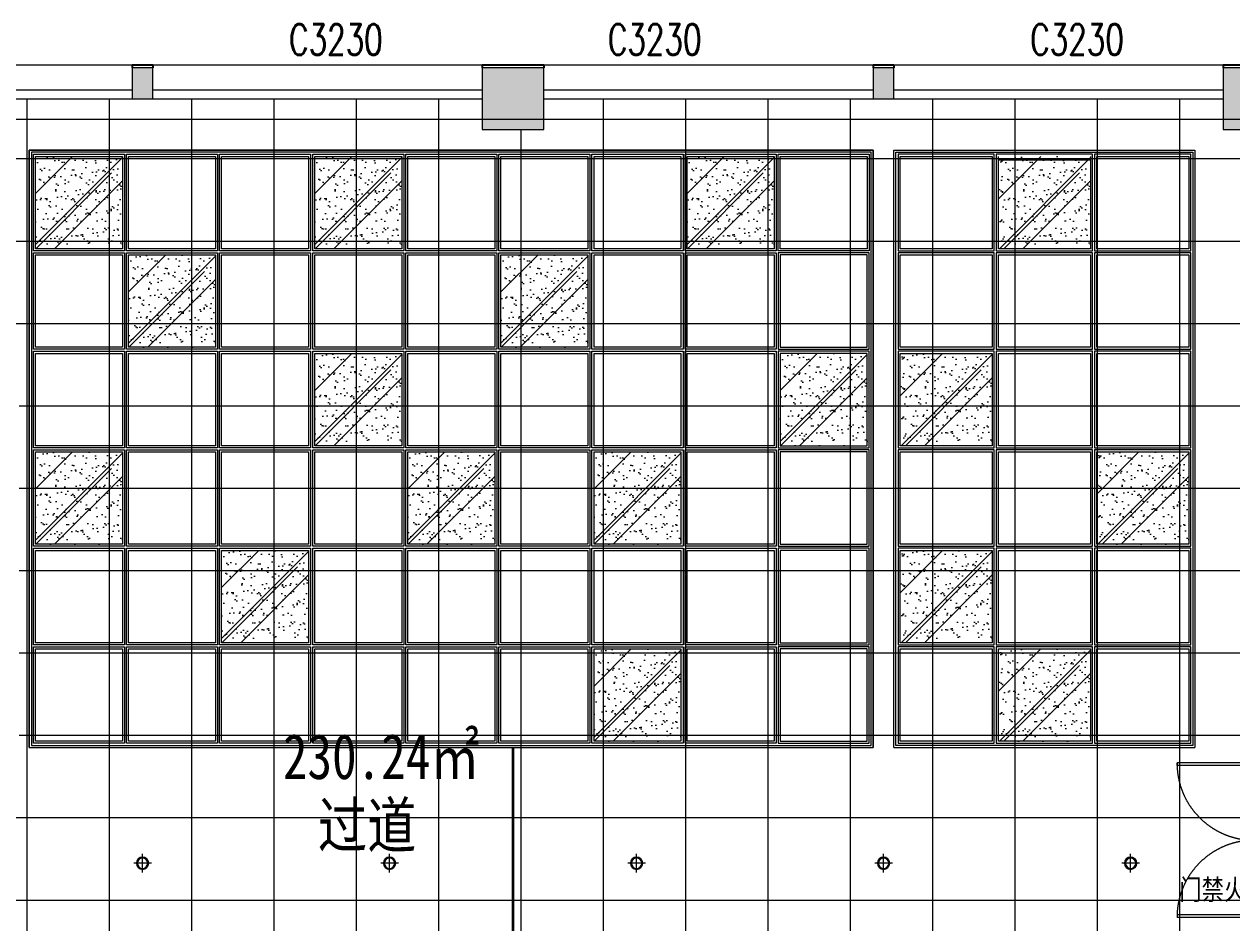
# Model space of a CAD drawing. Header units: millimetres. Extents: x 164760 to 3716174, y -1766400 to 11969.
# Drawn here: x 3536727 to 3548460, y -1638418 to -1629690 of the extents above; entities that cross this region are included whole.
import ezdxf
from ezdxf.enums import TextEntityAlignment as Align

# ---------------------------------------------------------------- set-up
doc = ezdxf.new("R2010")
doc.units = ezdxf.units.MM
doc.header["$LTSCALE"] = 1000
doc.linetypes.add('DOTE', pattern=[2.42, 2, -0.2, 0.02, -0.2])
doc.linetypes.add('HIDDEN', pattern=[0.375, 0.25, -0.125, 0, 0])
doc.layers.get('0').update_dxf_attribs({"color": 253, "linetype": 'CONTINUOUS'})
for name, color, linetype, lineweight in [('COLUMN', 253, 'CONTINUOUS', 0), ('DOOR【门】', 253, 'CONTINUOUS', 0), ('FC-FLOOR【地材分格】', 253, 'CONTINUOUS', 0), ('FF-Door【门】', 253, 'CONTINUOUS', 0), ('FF-Win【窗】', 253, 'CONTINUOUS', 0), ('PUB_HATCH', 253, 'CONTINUOUS', 0), ('RC-FIN【天花轮廓线】', 253, 'CONTINUOUS', 0), ('RC-LIGHT【天花灯具】', 253, 'CONTINUOUS', 0), ('RC-Modelling【天花造型】', 253, 'CONTINUOUS', 0), ('RC-STR【天花细线】', 253, 'CONTINUOUS', 0), ('RC-Text【天花文字】', 253, 'CONTINUOUS', 0), ('Wall【墙体】', 253, 'CONTINUOUS', 0)]:
    doc.layers.add(name, color=color, linetype=linetype, lineweight=lineweight)
for name, color, linetype in [('FC-Text Annotation', 253, 'CONTINUOUS'), ('SURFACE', 253, 'CONTINUOUS'), ('WINDOW_TEXT', 253, 'CONTINUOUS')]:
    doc.layers.add(name, color=color, linetype=linetype)
doc.styles.add('_TCH_WINDOW', font='SIMPLEX', dxfattribs={"bigfont": 'GBCBIG'})
doc.styles.add('文字', font='')
doc.styles.get('文字').set_extended_font_data('SimSun')

# ---------------------------------------------------------------- blocks, each defined once
blk = doc.blocks.new('$WINLIB2D$00000004')
for p, q in [((-0.5, 0.5), (0.5, 0.5)), ((-0.5, 0.5), (-0.5, -0.5)), ((0.5, -0.5), (0.5, 0.5)), ((-0.5, 0.2406), (0.5, 0.2406)), ((-0.5, -0.5), (0.5, -0.5))]:
    blk.add_line(p, q)
blk = doc.blocks.new('海龙_0918165925')
at = {"layer": 'PUB_HATCH'}
for points in [[(7100, -300), (7300, -300), (7300, 0), (7100, 0)], [(10500, -600), (11100, -600), (11100, 0), (10500, 0)], [(14300, -300), (14500, -300), (14500, 0), (14300, 0)], [(17700, -600), (18300, -600), (18300, 0), (17700, 0)]]:
    blk.add_hatch(color=256, dxfattribs=at).paths.add_polyline_path(points)
at = {"layer": 'COLUMN'}
for p, q in [((11100, 0), (10500, 0)), ((18300, 0), (17700, 0)), ((10500, -300), (10500, -600)), ((11100, -600), (11100, -300)), ((17700, -300), (17700, -600)), ((10500, -600), (11100, -600)), ((17700, -600), (18300, -600))]:
    blk.add_line(p, q, dxfattribs=at)
blk = doc.blocks.new('DOOR_D02')
at = {"layer": 'FF-Door【门】'}
for p, q in [((-0.4842, 0.4998), (-0.5, 0.4998)), ((-0.5, 0), (-0.5, 0.4998)), ((-0.4842, 0), (-0.4842, 0.5)), ((0.4842, 0), (0.4842, 0.5)), ((0.4842, 0.4998), (0.5, 0.4998)), ((0.5, 0), (0.5, 0.4998)), ((-0.4842, 0), (-0.5, 0)), ((0.4842, 0), (0.5, 0))]:
    blk.add_line(p, q, dxfattribs=at)
at = {"layer": 'FF-Door【门】', "color": 8, "linetype": 'HIDDEN', "ltscale": 15}
for centre, start, end in [((-0.5, 0), 0, 90), ((0.4995, 0), 90, 180)]:
    blk.add_arc(centre, 0.4998, start, end, dxfattribs=at)
blk = doc.blocks.new('圆形筒灯')
at = {"color": 251, "linetype": 'DOTE', "ltscale": 43.504693}
blk.add_line((0, 91), (0, -91), dxfattribs=at)
at = {"color": 251, "linetype": 'DOTE', "ltscale": 41.297046}
blk.add_line((86, 0), (-86, 0), dxfattribs=at)
blk.add_ellipse((0, 0), major_axis=(-42.4, 42.4), ratio=1, start_param=2.355868237233172, end_param=8.639053544412757)
at = {"color": 251}
blk.add_ellipse((0, 0), major_axis=(35.4, 35.4), ratio=1, start_param=5.49871431692557, end_param=11.78189962410516, dxfattribs=at)

msp = doc.modelspace()

# ---------------------------------------------------------------- hatches: boundary and pattern name
at = {"layer": 'FC-FLOOR【地材分格】'}
h = msp.add_hatch(dxfattribs=at)
h.set_pattern_fill('_USER', color=256, scale=800, double=1, pattern_type=0)
h.set_pattern_definition([(0, (3778355.65, -1406196.8), (0, 800), []), (90, (3778355.65, -1406196.8), (-800, 5e-14), [])])
h.paths.add_polyline_path([(3577178.4, -1636714.2), (3575935.2, -1636714.2), (3573976.9, -1636714.2), (3573376.9, -1636714.2), (3572826.9, -1636714.2), (3571326.9, -1636713.4), (3571326.9, -1636714.2), (3570576.9, -1636714.2), (3569976.9, -1636714.2), (3569576.9, -1636714.2), (3568476.9, -1636714.2), (3565041.8, -1636714.2), (3563941.8, -1636714.2), (3561222.8, -1636714.2), (3560122.8, -1636714.2), (3559398.8, -1636714.2), (3559398.8, -1630414.2), (3559376.9, -1630414.2), (3556176.9, -1630414.2), (3556176.9, -1630714.2), (3556176.9, -1633165.3), (3556176.9, -1633914.2), (3556176.9, -1635014.2), (3556176.9, -1635764.2), (3556176.9, -1636714.2), (3556026.9, -1636714.2), (3556026.9, -1636564.2), (3556026.9, -1636714.2), (3555226.9, -1636714.2), (3555226.9, -1636564.2), (3555226.9, -1636714.2), (3555151.9, -1636714.2), (3554926.9, -1636714.2), (3554926.9, -1636564.2), (3555076.9, -1636564.2), (3555076.9, -1636714.2), (3553476.9, -1636714.2), (3553476.9, -1636715.3), (3551751.9, -1636715.3), (3551751.9, -1636715.3), (3550851.9, -1636715.3), (3548752, -1636715.3), (3548752, -1636865.5), (3548602, -1636865.5), (3548602, -1636715.3), (3548601.9, -1630714.2), (3548376.9, -1630714.2), (3548376.9, -1630414.2), (3545176.9, -1630414.2), (3544976.9, -1630414.2), (3541776.9, -1630414.2), (3541776.9, -1630714.2), (3541176.9, -1630714.2), (3541176.9, -1630414.2), (3537976.9, -1630414.2), (3537776.9, -1630414.2), (3534576.9, -1630414.2), (3534576.9, -1630714.2), (3534126.9, -1630714.2), (3534126.9, -1632064.1), (3534136.9, -1632064.1), (3534136.9, -1632814.2), (3536676.9, -1632814.2), (3536676.9, -1633164.2), (3536676.9, -1635764.2), (3536676.9, -1636714.2), (3536426.9, -1636714.2), (3534126.9, -1636714.2), (3533976.9, -1636714.2), (3533976.9, -1635764.2), (3533976.9, -1635014.2), (3533976.9, -1633914.2), (3533976.9, -1633164.2), (3533976.9, -1632889.2), (3533976.9, -1630714.2), (3533976.9, -1630414.2), (3530751.9, -1630414.2), (3530751.9, -1636714.2), (3530359.9, -1636714.2), (3529259.9, -1636714.2), (3521433.8, -1636714.2), (3520335.5, -1636714.2), (3520176.9, -1636714.2), (3519576.9, -1636714.2), (3518826.9, -1636714.2), (3518826.9, -1636713), (3517326.9, -1636713), (3517326.9, -1636714.2), (3516776.9, -1636714.2), (3516176.9, -1636714.2), (3516076.9, -1636714.2), (3514976.9, -1636714.2), (3513576.9, -1636714.2), (3513576.9, -1636714.2), (3512526.9, -1636714.2), (3512526.9, -1636714.2), (3509827.2, -1636714.2), (3508327.2, -1636714.2), (3507802.2, -1636714.2), (3507626.9, -1636714.2), (3505326.9, -1636714.2), (3505176.9, -1636714.2), (3505176.9, -1635764.2), (3505176.9, -1635014.2), (3505176.9, -1633914.2), (3505176.9, -1633164.2), (3505176.9, -1632889.2), (3505176.9, -1630714.2), (3505176.9, -1630414.2), (3501951.9, -1630414.2), (3501951.9, -1636714.2), (3501649.1, -1636714.2), (3500552.4, -1636714.2), (3492635.5, -1636714.2), (3491535.5, -1636714.2), (3491376.9, -1636714.2), (3490776.9, -1636714.2), (3490026.9, -1636714.2), (3488526.9, -1636714.2), (3487976.9, -1636714.2), (3487376.9, -1636714.2), (3487326.9, -1636714.2), (3486326.9, -1636714.2), (3485176.9, -1636714.2), (3484176.9, -1636714.2), (3484176.9, -1636744.2), (3484176.9, -1638484.2), (3484176.9, -1639114.2), (3483776.9, -1639114.2), (3483776.9, -1639665.4), (3484440.4, -1639665.4), (3485940.4, -1639665.4), (3486140.4, -1639665.4), (3486140.4, -1638964.2), (3490776.9, -1638964.2), (3490776.9, -1638514.2), (3491376.9, -1638514.2), (3491376.9, -1638964.2), (3496151.9, -1638964.2), (3496151.9, -1639665.4), (3496351.9, -1639665.4), (3497851.9, -1639665.4), (3498201.9, -1639665.4), (3498201.9, -1639114.2), (3497976.9, -1639114.2), (3497976.9, -1638514.2), (3498576.9, -1638514.2), (3498576.9, -1638964.2), (3499525.2, -1638964.2), (3501025.2, -1638964.2), (3505176.9, -1638964.2), (3505176.9, -1638514.2), (3505776.9, -1638514.2), (3505776.9, -1638964.2), (3509765.2, -1638964.2), (3511265.2, -1638964.2), (3512376.9, -1638964.2), (3512376.9, -1638514.2), (3512976.9, -1638514.2), (3512976.9, -1638964.2), (3514106.7, -1638964.2), (3515606.7, -1638964.2), (3519576.9, -1638964.2), (3519576.9, -1638514.2), (3520176.9, -1638514.2), (3520176.9, -1638964.2), (3524402.6, -1638964.2), (3525902.6, -1638964.2), (3526776.9, -1638964.2), (3526776.9, -1638514.2), (3527376.9, -1638514.2), (3527376.9, -1638964.2), (3528210, -1638964.2), (3529710, -1638964.2), (3533976.9, -1638964.2), (3533976.9, -1638514.2), (3534576.9, -1638514.2), (3534576.9, -1638964.2), (3537876.9, -1638964.2), (3538648.3, -1638964.2), (3540148.3, -1638964.2), (3541176.9, -1638964.2), (3541176.9, -1638514.2), (3541776.9, -1638514.2), (3541776.9, -1638964.2), (3544326.9, -1638964.2), (3545826.9, -1638964.2), (3548376.9, -1638964.2), (3548376.9, -1638514.2), (3548602, -1638514.2), (3548602, -1638365.5), (3548752, -1638365.5), (3548752, -1638514.2), (3548976.9, -1638514.2), (3548976.9, -1638964.2), (3549079.2, -1638964.2), (3549079.2, -1638964.2), (3549981.8, -1638964.2), (3554572, -1638964.2), (3554572, -1638964.2), (3555474.6, -1638964.2), (3555576.9, -1638964.2), (3555576.9, -1638514.2), (3556176.9, -1638514.2), (3556176.9, -1638964.2), (3556275, -1638964.2), (3556275, -1638964.2), (3557175, -1638964.2), (3561151.4, -1638964.2), (3562251.4, -1638964.2), (3562776.9, -1638964.2), (3562776.9, -1638514.2), (3563376.9, -1638514.2), (3563376.9, -1638964.2), (3563902.5, -1638964.2), (3565002.5, -1638964.2), (3568351.4, -1638964.2), (3569451.4, -1638964.2), (3569976.9, -1638964.2), (3569976.9, -1638514.2), (3570576.9, -1638514.2), (3570576.9, -1638964.2), (3575551.4, -1638964.2), (3576651.4, -1638964.2), (3577176.9, -1638964.2), (3577176.9, -1638484.2), (3577178.4, -1638484.2)])
at = {"layer": 'RC-LIGHT【天花灯具】'}
h = msp.add_hatch(dxfattribs=at)
h.set_pattern_fill('AR-RROOF', color=256, scale=30, angle=45, double=1)
h.set_pattern_definition([(45, (-2538114.15, -2063229.3), (646.57844, 1724.20918), [11430, -1524, 3810, -762]), (45, (-2537666.9, -2062243.3), (-1255.4398, 177.80907), [2286, -251.46, 4572, -571.5]), (45, (-2538302.74, -2062501.9), (2440.833614, 3162.846206), [6096, -1066.8, 3048, -762])])
h.paths.add_polyline_path([(3536836.9, -1630974.2), (3536836.9, -1631870.8), (3537681.4, -1631870.8), (3537681.4, -1630974.2)])
h = msp.add_hatch(dxfattribs=at)
h.set_pattern_fill('AR-SAND', color=256, scale=3, double=1)
h.set_pattern_definition([(37.5, (-2538114.15, -2063229.3), (-4.800094, 146.8239712), [0, -115.824, 0, -129.54, 0, -123.825]), (7.5, (-2538114.15, -2063229.3), (134.856985, 215.04753), [0, -62.484, 0, -104.394, 0, -40.005]), (327.5, (-2538207.88, -2063229.3), (237.297711, 0.4311554), [0, -38.1, 0, -137.16, 0, -179.07]), (317.5, (-2538207.88, -2063229.3), (229.066936, 66.878797), [0, -19.05, 0, -89.916, 0, -102.87])])
h.paths.add_polyline_path([(3536836.9, -1630974.2), (3536836.9, -1631870.8), (3537681.4, -1631870.8), (3537681.4, -1630974.2)])
h = msp.add_hatch(dxfattribs=at)
h.set_pattern_fill('AR-RROOF', color=256, scale=30, angle=45, double=1)
h.set_pattern_definition([(45, (-2535400.8, -2063229.3), (646.57844, 1724.20918), [11430, -1524, 3810, -762]), (45, (-2534953.6, -2062243.3), (-1255.4398, 177.80907), [2286, -251.46, 4572, -571.5]), (45, (-2535589.4, -2062501.9), (2440.833614, 3162.846206), [6096, -1066.8, 3048, -762])])
h.paths.add_polyline_path([(3539550.2, -1630974.2), (3539550.2, -1631870.8), (3540394.7, -1631870.8), (3540394.7, -1630974.2)])
h = msp.add_hatch(dxfattribs=at)
h.set_pattern_fill('AR-SAND', color=256, scale=3, double=1)
h.set_pattern_definition([(37.5, (-2535400.82, -2063229.3), (-4.800094, 146.8239712), [0, -115.824, 0, -129.54, 0, -123.825]), (7.5, (-2535400.82, -2063229.3), (134.856985, 215.04753), [0, -62.484, 0, -104.394, 0, -40.005]), (327.5, (-2535494.55, -2063229.3), (237.297711, 0.4311554), [0, -38.1, 0, -137.16, 0, -179.07]), (317.5, (-2535494.55, -2063229.3), (229.066936, 66.878797), [0, -19.05, 0, -89.916, 0, -102.87])])
h.paths.add_polyline_path([(3539550.2, -1630974.2), (3539550.2, -1631870.8), (3540394.7, -1631870.8), (3540394.7, -1630974.2)])
h = msp.add_hatch(dxfattribs=at)
h.set_pattern_fill('AR-RROOF', color=256, scale=30, angle=45, double=1)
h.set_pattern_definition([(45, (-2531783.04, -2063229.3), (646.57844, 1724.20918), [11430, -1524, 3810, -762]), (45, (-2531335.8, -2062243.3), (-1255.4398, 177.80907), [2286, -251.46, 4572, -571.5]), (45, (-2531971.63, -2062501.9), (2440.833614, 3162.846206), [6096, -1066.8, 3048, -762])])
h.paths.add_polyline_path([(3543168, -1630974.2), (3543168, -1631870.8), (3544012.5, -1631870.8), (3544012.5, -1630974.2)])
h = msp.add_hatch(dxfattribs=at)
h.set_pattern_fill('AR-SAND', color=256, scale=3, double=1)
h.set_pattern_definition([(37.5, (-2531783.04, -2063229.3), (-4.800094, 146.8239712), [0, -115.824, 0, -129.54, 0, -123.825]), (7.5, (-2531783.04, -2063229.3), (134.856985, 215.04753), [0, -62.484, 0, -104.394, 0, -40.005]), (327.5, (-2531876.77, -2063229.3), (237.297711, 0.4311554), [0, -38.1, 0, -137.16, 0, -179.07]), (317.5, (-2531876.77, -2063229.3), (229.066936, 66.878797), [0, -19.05, 0, -89.916, 0, -102.87])])
h.paths.add_polyline_path([(3543168, -1630974.2), (3543168, -1631870.8), (3544012.5, -1631870.8), (3544012.5, -1630974.2)])
h = msp.add_hatch(dxfattribs=at)
h.set_pattern_fill('AR-RROOF', color=256, scale=30, angle=45, double=1)
h.set_pattern_definition([(45, (-2528708.6, -2063229.3), (646.57844, 1724.20918), [11430, -1524, 3810, -762]), (45, (-2528261.4, -2062243.3), (-1255.4398, 177.80907), [2286, -251.46, 4572, -571.5]), (45, (-2528897.2, -2062501.9), (2440.833614, 3162.846206), [6096, -1066.8, 3048, -762])])
h.paths.add_polyline_path([(3546191.9, -1630974.2), (3546191.9, -1631870.8), (3547086.9, -1631870.8), (3547086.9, -1630974.2)])
h = msp.add_hatch(dxfattribs=at)
h.set_pattern_fill('AR-SAND', color=256, scale=3, double=1)
h.set_pattern_definition([(37.5, (-2528708.6, -2063229.3), (-4.800094, 146.8239712), [0, -115.824, 0, -129.54, 0, -123.825]), (7.5, (-2528708.6, -2063229.3), (134.856985, 215.04753), [0, -62.484, 0, -104.394, 0, -40.005]), (327.5, (-2528802.32, -2063229.3), (237.297711, 0.4311554), [0, -38.1, 0, -137.16, 0, -179.07]), (317.5, (-2528802.32, -2063229.3), (229.066936, 66.878797), [0, -19.05, 0, -89.916, 0, -102.87])])
h.paths.add_polyline_path([(3546191.9, -1630974.2), (3546191.9, -1631870.8), (3547086.9, -1631870.8), (3547086.9, -1630974.2)])
h = msp.add_hatch(dxfattribs=at)
h.set_pattern_fill('AR-RROOF', color=256, scale=30, angle=45, double=1)
h.set_pattern_definition([(45, (-2537209.7, -2064186), (646.57844, 1724.20918), [11430, -1524, 3810, -762]), (45, (-2536762.5, -2063199.9), (-1255.4398, 177.80907), [2286, -251.46, 4572, -571.5]), (45, (-2537398.3, -2063458.56), (2440.833614, 3162.846206), [6096, -1066.8, 3048, -762])])
h.paths.add_polyline_path([(3537741.4, -1631930.8), (3537741.4, -1632827.5), (3538585.8, -1632827.5), (3538585.8, -1631930.8)])
h = msp.add_hatch(dxfattribs=at)
h.set_pattern_fill('AR-SAND', color=256, scale=3, double=1)
h.set_pattern_definition([(37.5, (-2537209.71, -2064185.96), (-4.800094, 146.8239712), [0, -115.824, 0, -129.54, 0, -123.825]), (7.5, (-2537209.7, -2064185.96), (134.856985, 215.04753), [0, -62.484, 0, -104.394, 0, -40.005]), (327.5, (-2537303.43, -2064185.96), (237.297711, 0.4311554), [0, -38.1, 0, -137.16, 0, -179.07]), (317.5, (-2537303.43, -2064185.96), (229.066936, 66.878797), [0, -19.05, 0, -89.916, 0, -102.87])])
h.paths.add_polyline_path([(3537741.4, -1631930.8), (3537741.4, -1632827.5), (3538585.8, -1632827.5), (3538585.8, -1631930.8)])
h = msp.add_hatch(dxfattribs=at)
h.set_pattern_fill('AR-RROOF', color=256, scale=30, angle=45, double=1)
h.set_pattern_definition([(45, (-2533591.9, -2064186), (646.57844, 1724.20918), [11430, -1524, 3810, -762]), (45, (-2533144.7, -2063199.9), (-1255.4398, 177.80907), [2286, -251.46, 4572, -571.5]), (45, (-2533780.5, -2063458.56), (2440.833614, 3162.846206), [6096, -1066.8, 3048, -762])])
h.paths.add_polyline_path([(3541359.1, -1631930.8), (3541359.1, -1632827.5), (3542203.6, -1632827.5), (3542203.6, -1631930.8)])
h = msp.add_hatch(dxfattribs=at)
h.set_pattern_fill('AR-SAND', color=256, scale=3, double=1)
h.set_pattern_definition([(37.5, (-2533591.93, -2064185.96), (-4.800094, 146.8239712), [0, -115.824, 0, -129.54, 0, -123.825]), (7.5, (-2533591.93, -2064185.96), (134.856985, 215.04753), [0, -62.484, 0, -104.394, 0, -40.005]), (327.5, (-2533685.66, -2064185.96), (237.297711, 0.4311554), [0, -38.1, 0, -137.16, 0, -179.07]), (317.5, (-2533685.66, -2064185.96), (229.066936, 66.878797), [0, -19.05, 0, -89.916, 0, -102.87])])
h.paths.add_polyline_path([(3541359.1, -1631930.8), (3541359.1, -1632827.5), (3542203.6, -1632827.5), (3542203.6, -1631930.8)])
h = msp.add_hatch(dxfattribs=at)
h.set_pattern_fill('AR-RROOF', color=256, scale=30, angle=45, double=1)
h.set_pattern_definition([(45, (-2535400.8, -2065142.6), (646.57844, 1724.20918), [11430, -1524, 3810, -762]), (45, (-2534953.6, -2064156.6), (-1255.4398, 177.80907), [2286, -251.46, 4572, -571.5]), (45, (-2535589.4, -2064415.23), (2440.833614, 3162.846206), [6096, -1066.8, 3048, -762])])
h.paths.add_polyline_path([(3539550.2, -1632887.5), (3539550.2, -1633784.2), (3540394.7, -1633784.2), (3540394.7, -1632887.5)])
h = msp.add_hatch(dxfattribs=at)
h.set_pattern_fill('AR-SAND', color=256, scale=3, double=1)
h.set_pattern_definition([(37.5, (-2535400.82, -2065142.63), (-4.800094, 146.8239712), [0, -115.824, 0, -129.54, 0, -123.825]), (7.5, (-2535400.82, -2065142.63), (134.856985, 215.04753), [0, -62.484, 0, -104.394, 0, -40.005]), (327.5, (-2535494.55, -2065142.63), (237.297711, 0.4311554), [0, -38.1, 0, -137.16, 0, -179.07]), (317.5, (-2535494.55, -2065142.63), (229.066936, 66.878797), [0, -19.05, 0, -89.916, 0, -102.87])])
h.paths.add_polyline_path([(3539550.2, -1632887.5), (3539550.2, -1633784.2), (3540394.7, -1633784.2), (3540394.7, -1632887.5)])
h = msp.add_hatch(dxfattribs=at)
h.set_pattern_fill('AR-RROOF', color=256, scale=30, angle=45, double=1)
h.set_pattern_definition([(45, (-2530878.6, -2065142.6), (646.57844, 1724.20918), [11430, -1524, 3810, -762]), (45, (-2530431.4, -2064156.6), (-1255.4398, 177.80907), [2286, -251.46, 4572, -571.5]), (45, (-2531067.2, -2064415.23), (2440.833614, 3162.846206), [6096, -1066.8, 3048, -762])])
h.paths.add_polyline_path([(3544072.5, -1632887.5), (3544072.5, -1633784.2), (3544916.9, -1633784.2), (3544916.9, -1632887.5)])
h = msp.add_hatch(dxfattribs=at)
h.set_pattern_fill('AR-SAND', color=256, scale=3, double=1)
h.set_pattern_definition([(37.5, (-2530878.6, -2065142.63), (-4.800094, 146.8239712), [0, -115.824, 0, -129.54, 0, -123.825]), (7.5, (-2530878.6, -2065142.63), (134.856985, 215.04753), [0, -62.484, 0, -104.394, 0, -40.005]), (327.5, (-2530972.32, -2065142.63), (237.297711, 0.4311554), [0, -38.1, 0, -137.16, 0, -179.07]), (317.5, (-2530972.32, -2065142.63), (229.066936, 66.878797), [0, -19.05, 0, -89.916, 0, -102.87])])
h.paths.add_polyline_path([(3544072.5, -1632887.5), (3544072.5, -1633784.2), (3544916.9, -1633784.2), (3544916.9, -1632887.5)])
h = msp.add_hatch(dxfattribs=at)
h.set_pattern_fill('AR-RROOF', color=256, scale=30, angle=45, double=1)
h.set_pattern_definition([(45, (-2529663.6, -2065142.6), (646.57844, 1724.20918), [11430, -1524, 3810, -762]), (45, (-2529216.4, -2064156.6), (-1255.4398, 177.80907), [2286, -251.46, 4572, -571.5]), (45, (-2529852.2, -2064415.23), (2440.833614, 3162.846206), [6096, -1066.8, 3048, -762])])
h.paths.add_polyline_path([(3545236.9, -1632887.5), (3545236.9, -1633784.2), (3546131.9, -1633784.2), (3546131.9, -1632887.5)])
h = msp.add_hatch(dxfattribs=at)
h.set_pattern_fill('AR-SAND', color=256, scale=3, double=1)
h.set_pattern_definition([(37.5, (-2529663.6, -2065142.63), (-4.800094, 146.8239712), [0, -115.824, 0, -129.54, 0, -123.825]), (7.5, (-2529663.6, -2065142.63), (134.856985, 215.04753), [0, -62.484, 0, -104.394, 0, -40.005]), (327.5, (-2529757.32, -2065142.63), (237.297711, 0.4311554), [0, -38.1, 0, -137.16, 0, -179.07]), (317.5, (-2529757.32, -2065142.63), (229.066936, 66.878797), [0, -19.05, 0, -89.916, 0, -102.87])])
h.paths.add_polyline_path([(3545236.9, -1632887.5), (3545236.9, -1633784.2), (3546131.9, -1633784.2), (3546131.9, -1632887.5)])
h = msp.add_hatch(dxfattribs=at)
h.set_pattern_fill('AR-RROOF', color=256, scale=30, angle=45, double=1)
h.set_pattern_definition([(45, (-2538114.15, -2066099.3), (646.57844, 1724.20918), [11430, -1524, 3810, -762]), (45, (-2537666.9, -2065113.3), (-1255.4398, 177.80907), [2286, -251.46, 4572, -571.5]), (45, (-2538302.74, -2065371.9), (2440.833614, 3162.846206), [6096, -1066.8, 3048, -762])])
h.paths.add_polyline_path([(3536836.9, -1633844.2), (3536836.9, -1634740.8), (3537681.4, -1634740.8), (3537681.4, -1633844.2)])
h = msp.add_hatch(dxfattribs=at)
h.set_pattern_fill('AR-SAND', color=256, scale=3, double=1)
h.set_pattern_definition([(37.5, (-2538114.15, -2066099.3), (-4.800094, 146.8239712), [0, -115.824, 0, -129.54, 0, -123.825]), (7.5, (-2538114.15, -2066099.3), (134.856985, 215.04753), [0, -62.484, 0, -104.394, 0, -40.005]), (327.5, (-2538207.88, -2066099.3), (237.297711, 0.4311554), [0, -38.1, 0, -137.16, 0, -179.07]), (317.5, (-2538207.88, -2066099.3), (229.066936, 66.878797), [0, -19.05, 0, -89.916, 0, -102.87])])
h.paths.add_polyline_path([(3536836.9, -1633844.2), (3536836.9, -1634740.8), (3537681.4, -1634740.8), (3537681.4, -1633844.2)])
h = msp.add_hatch(dxfattribs=at)
h.set_pattern_fill('AR-RROOF', color=256, scale=30, angle=45, double=1)
h.set_pattern_definition([(45, (-2534496.4, -2066099.3), (646.57844, 1724.20918), [11430, -1524, 3810, -762]), (45, (-2534049.2, -2065113.3), (-1255.4398, 177.80907), [2286, -251.46, 4572, -571.5]), (45, (-2534684.96, -2065371.9), (2440.833614, 3162.846206), [6096, -1066.8, 3048, -762])])
h.paths.add_polyline_path([(3540454.7, -1633844.2), (3540454.7, -1634740.8), (3541299.1, -1634740.8), (3541299.1, -1633844.2)])
h = msp.add_hatch(dxfattribs=at)
h.set_pattern_fill('AR-SAND', color=256, scale=3, double=1)
h.set_pattern_definition([(37.5, (-2534496.37, -2066099.3), (-4.800094, 146.8239712), [0, -115.824, 0, -129.54, 0, -123.825]), (7.5, (-2534496.37, -2066099.3), (134.856985, 215.04753), [0, -62.484, 0, -104.394, 0, -40.005]), (327.5, (-2534590.1, -2066099.3), (237.297711, 0.4311554), [0, -38.1, 0, -137.16, 0, -179.07]), (317.5, (-2534590.1, -2066099.3), (229.066936, 66.878797), [0, -19.05, 0, -89.916, 0, -102.87])])
h.paths.add_polyline_path([(3540454.7, -1633844.2), (3540454.7, -1634740.8), (3541299.1, -1634740.8), (3541299.1, -1633844.2)])
h = msp.add_hatch(dxfattribs=at)
h.set_pattern_fill('AR-RROOF', color=256, scale=30, angle=45, double=1)
h.set_pattern_definition([(45, (-2532687.5, -2066099.3), (646.57844, 1724.20918), [11430, -1524, 3810, -762]), (45, (-2532240.3, -2065113.3), (-1255.4398, 177.80907), [2286, -251.46, 4572, -571.5]), (45, (-2532876.07, -2065371.9), (2440.833614, 3162.846206), [6096, -1066.8, 3048, -762])])
h.paths.add_polyline_path([(3542263.6, -1633844.2), (3542263.6, -1634740.8), (3543108, -1634740.8), (3543108, -1633844.2)])
h = msp.add_hatch(dxfattribs=at)
h.set_pattern_fill('AR-SAND', color=256, scale=3, double=1)
h.set_pattern_definition([(37.5, (-2532687.49, -2066099.3), (-4.800094, 146.8239712), [0, -115.824, 0, -129.54, 0, -123.825]), (7.5, (-2532687.49, -2066099.3), (134.856985, 215.04753), [0, -62.484, 0, -104.394, 0, -40.005]), (327.5, (-2532781.21, -2066099.3), (237.297711, 0.4311554), [0, -38.1, 0, -137.16, 0, -179.07]), (317.5, (-2532781.21, -2066099.3), (229.066936, 66.878797), [0, -19.05, 0, -89.916, 0, -102.87])])
h.paths.add_polyline_path([(3542263.6, -1633844.2), (3542263.6, -1634740.8), (3543108, -1634740.8), (3543108, -1633844.2)])
h = msp.add_hatch(dxfattribs=at)
h.set_pattern_fill('AR-RROOF', color=256, scale=30, angle=45, double=1)
h.set_pattern_definition([(45, (-2527753.6, -2066099.3), (646.57844, 1724.20918), [11430, -1524, 3810, -762]), (45, (-2527306.4, -2065113.3), (-1255.4398, 177.80907), [2286, -251.46, 4572, -571.5]), (45, (-2527942.2, -2065371.9), (2440.833614, 3162.846206), [6096, -1066.8, 3048, -762])])
h.paths.add_polyline_path([(3547146.9, -1633844.2), (3547146.9, -1634740.8), (3548041.9, -1634740.8), (3548041.9, -1633844.2)])
h = msp.add_hatch(dxfattribs=at)
h.set_pattern_fill('AR-SAND', color=256, scale=3, double=1)
h.set_pattern_definition([(37.5, (-2527753.6, -2066099.3), (-4.800094, 146.8239712), [0, -115.824, 0, -129.54, 0, -123.825]), (7.5, (-2527753.6, -2066099.3), (134.856985, 215.04753), [0, -62.484, 0, -104.394, 0, -40.005]), (327.5, (-2527847.32, -2066099.3), (237.297711, 0.4311554), [0, -38.1, 0, -137.16, 0, -179.07]), (317.5, (-2527847.32, -2066099.3), (229.066936, 66.878797), [0, -19.05, 0, -89.916, 0, -102.87])])
h.paths.add_polyline_path([(3547146.9, -1633844.2), (3547146.9, -1634740.8), (3548041.9, -1634740.8), (3548041.9, -1633844.2)])
h = msp.add_hatch(dxfattribs=at)
h.set_pattern_fill('AR-RROOF', color=256, scale=30, angle=45, double=1)
h.set_pattern_definition([(45, (-2536305.3, -2067056), (646.57844, 1724.20918), [11430, -1524, 3810, -762]), (45, (-2535858, -2066069.9), (-1255.4398, 177.80907), [2286, -251.46, 4572, -571.5]), (45, (-2536493.85, -2066328.56), (2440.833614, 3162.846206), [6096, -1066.8, 3048, -762])])
h.paths.add_polyline_path([(3538645.8, -1634800.8), (3538645.8, -1635697.5), (3539490.2, -1635697.5), (3539490.2, -1634800.8)])
h = msp.add_hatch(dxfattribs=at)
h.set_pattern_fill('AR-SAND', color=256, scale=3, double=1)
h.set_pattern_definition([(37.5, (-2536305.26, -2067055.96), (-4.800094, 146.8239712), [0, -115.824, 0, -129.54, 0, -123.825]), (7.5, (-2536305.26, -2067055.96), (134.856985, 215.04753), [0, -62.484, 0, -104.394, 0, -40.005]), (327.5, (-2536398.99, -2067055.96), (237.297711, 0.4311554), [0, -38.1, 0, -137.16, 0, -179.07]), (317.5, (-2536398.99, -2067055.96), (229.066936, 66.878797), [0, -19.05, 0, -89.916, 0, -102.87])])
h.paths.add_polyline_path([(3538645.8, -1634800.8), (3538645.8, -1635697.5), (3539490.2, -1635697.5), (3539490.2, -1634800.8)])
h = msp.add_hatch(dxfattribs=at)
h.set_pattern_fill('AR-RROOF', color=256, scale=30, angle=45, double=1)
h.set_pattern_definition([(45, (-2529663.6, -2067056), (646.57844, 1724.20918), [11430, -1524, 3810, -762]), (45, (-2529216.4, -2066069.9), (-1255.4398, 177.80907), [2286, -251.46, 4572, -571.5]), (45, (-2529852.2, -2066328.56), (2440.833614, 3162.846206), [6096, -1066.8, 3048, -762])])
h.paths.add_polyline_path([(3545236.9, -1634800.8), (3545236.9, -1635697.5), (3546131.9, -1635697.5), (3546131.9, -1634800.8)])
h = msp.add_hatch(dxfattribs=at)
h.set_pattern_fill('AR-SAND', color=256, scale=3, double=1)
h.set_pattern_definition([(37.5, (-2529663.6, -2067055.96), (-4.800094, 146.8239712), [0, -115.824, 0, -129.54, 0, -123.825]), (7.5, (-2529663.6, -2067055.96), (134.856985, 215.04753), [0, -62.484, 0, -104.394, 0, -40.005]), (327.5, (-2529757.32, -2067055.96), (237.297711, 0.4311554), [0, -38.1, 0, -137.16, 0, -179.07]), (317.5, (-2529757.32, -2067055.96), (229.066936, 66.878797), [0, -19.05, 0, -89.916, 0, -102.87])])
h.paths.add_polyline_path([(3545236.9, -1634800.8), (3545236.9, -1635697.5), (3546131.9, -1635697.5), (3546131.9, -1634800.8)])
h = msp.add_hatch(dxfattribs=at)
h.set_pattern_fill('AR-RROOF', color=256, scale=30, angle=45, double=1)
h.set_pattern_definition([(45, (-2532687.5, -2068012.6), (646.57844, 1724.20918), [11430, -1524, 3810, -762]), (45, (-2532240.3, -2067026.6), (-1255.4398, 177.80907), [2286, -251.46, 4572, -571.5]), (45, (-2532876.07, -2067285.23), (2440.833614, 3162.846206), [6096, -1066.8, 3048, -762])])
h.paths.add_polyline_path([(3542263.6, -1635757.5), (3542263.6, -1636654.2), (3543108, -1636654.2), (3543108, -1635757.5)])
h = msp.add_hatch(dxfattribs=at)
h.set_pattern_fill('AR-SAND', color=256, scale=3, double=1)
h.set_pattern_definition([(37.5, (-2532687.49, -2068012.63), (-4.800094, 146.8239712), [0, -115.824, 0, -129.54, 0, -123.825]), (7.5, (-2532687.49, -2068012.63), (134.856985, 215.04753), [0, -62.484, 0, -104.394, 0, -40.005]), (327.5, (-2532781.21, -2068012.63), (237.297711, 0.4311554), [0, -38.1, 0, -137.16, 0, -179.07]), (317.5, (-2532781.21, -2068012.63), (229.066936, 66.878797), [0, -19.05, 0, -89.916, 0, -102.87])])
h.paths.add_polyline_path([(3542263.6, -1635757.5), (3542263.6, -1636654.2), (3543108, -1636654.2), (3543108, -1635757.5)])
h = msp.add_hatch(dxfattribs=at)
h.set_pattern_fill('AR-RROOF', color=256, scale=30, angle=45, double=1)
h.set_pattern_definition([(45, (-2528708.6, -2068012.6), (646.57844, 1724.20918), [11430, -1524, 3810, -762]), (45, (-2528261.4, -2067026.6), (-1255.4398, 177.80907), [2286, -251.46, 4572, -571.5]), (45, (-2528897.2, -2067285.23), (2440.833614, 3162.846206), [6096, -1066.8, 3048, -762])])
h.paths.add_polyline_path([(3546191.9, -1635757.5), (3546191.9, -1636654.2), (3547086.9, -1636654.2), (3547086.9, -1635757.5)])
h = msp.add_hatch(dxfattribs=at)
h.set_pattern_fill('AR-SAND', color=256, scale=3, double=1)
h.set_pattern_definition([(37.5, (-2528708.6, -2068012.63), (-4.800094, 146.8239712), [0, -115.824, 0, -129.54, 0, -123.825]), (7.5, (-2528708.6, -2068012.63), (134.856985, 215.04753), [0, -62.484, 0, -104.394, 0, -40.005]), (327.5, (-2528802.32, -2068012.63), (237.297711, 0.4311554), [0, -38.1, 0, -137.16, 0, -179.07]), (317.5, (-2528802.32, -2068012.63), (229.066936, 66.878797), [0, -19.05, 0, -89.916, 0, -102.87])])
h.paths.add_polyline_path([(3546191.9, -1635757.5), (3546191.9, -1636654.2), (3547086.9, -1636654.2), (3547086.9, -1635757.5)])

# ---------------------------------------------------------------- linework, layer by layer
at = {"layer": 'RC-FIN【天花轮廓线】'}
for p, q in [((3536776.9, -1636714.2), (3544976.9, -1636714.2)), ((3545176.9, -1636714.2), (3548101.9, -1636714.2))]:
    msp.add_line(p, q, dxfattribs=at)
for points in [[(3536776.9, -1636714.2), (3536776.9, -1630914.2), (3544976.9, -1630914.2), (3544976.9, -1636714.2)], [(3545176.9, -1636714.2), (3545176.9, -1630914.2), (3548101.9, -1630914.2), (3548101.9, -1636714.2)]]:
    msp.add_lwpolyline(points, dxfattribs=at)
msp.add_lwpolyline([(3536776.9, -1636714.2), (3544976.9, -1636714.2), (3544976.9, -1630914.2), (3536776.9, -1630914.2)], close=True, dxfattribs=at)
at = {"layer": 'RC-Modelling【天花造型】'}
msp.add_line((3490776.9, -1630614.2), (3562776.9, -1630614.2), dxfattribs=at)
at = {"layer": 'RC-STR【天花细线】'}
for points in [[(3536796.9, -1636694.2), (3544956.9, -1636694.2), (3544956.9, -1630934.2), (3536796.9, -1630934.2)], [(3536816.9, -1630954.2), (3537701.4, -1630954.2), (3537701.4, -1631890.8), (3536816.9, -1631890.8)], [(3536836.9, -1630974.2), (3537681.4, -1630974.2), (3537681.4, -1631870.8), (3536836.9, -1631870.8)], [(3537721.4, -1630954.2), (3538605.8, -1630954.2), (3538605.8, -1631890.8), (3537721.4, -1631890.8)], [(3537741.4, -1630974.2), (3538585.8, -1630974.2), (3538585.8, -1631870.8), (3537741.4, -1631870.8)], [(3538625.8, -1630954.2), (3539510.2, -1630954.2), (3539510.2, -1631890.8), (3538625.8, -1631890.8)], [(3538645.8, -1630974.2), (3539490.2, -1630974.2), (3539490.2, -1631870.8), (3538645.8, -1631870.8)], [(3539530.2, -1630954.2), (3540414.7, -1630954.2), (3540414.7, -1631890.8), (3539530.2, -1631890.8)], [(3539550.2, -1630974.2), (3540394.7, -1630974.2), (3540394.7, -1631870.8), (3539550.2, -1631870.8)], [(3540434.7, -1630954.2), (3541319.1, -1630954.2), (3541319.1, -1631890.8), (3540434.7, -1631890.8)], [(3540454.7, -1630974.2), (3541299.1, -1630974.2), (3541299.1, -1631870.8), (3540454.7, -1631870.8)], [(3541339.1, -1630954.2), (3542223.6, -1630954.2), (3542223.6, -1631890.8), (3541339.1, -1631890.8)], [(3541359.1, -1630974.2), (3542203.6, -1630974.2), (3542203.6, -1631870.8), (3541359.1, -1631870.8)], [(3542243.6, -1630954.2), (3543128, -1630954.2), (3543128, -1631890.8), (3542243.6, -1631890.8)], [(3542263.6, -1630974.2), (3543108, -1630974.2), (3543108, -1631870.8), (3542263.6, -1631870.8)], [(3543148, -1630954.2), (3544032.5, -1630954.2), (3544032.5, -1631890.8), (3543148, -1631890.8)], [(3543168, -1630974.2), (3544012.5, -1630974.2), (3544012.5, -1631870.8), (3543168, -1631870.8)], [(3544052.5, -1630954.2), (3544936.9, -1630954.2), (3544936.9, -1631890.8), (3544052.5, -1631890.8)], [(3544072.5, -1630974.2), (3544916.9, -1630974.2), (3544916.9, -1631870.8), (3544072.5, -1631870.8)], [(3548081.9, -1636694.2), (3545196.9, -1636694.2), (3545196.9, -1630934.2), (3548081.9, -1630934.2)], [(3545216.9, -1631890.8), (3546151.9, -1631890.8), (3546151.9, -1630954.2), (3545216.9, -1630954.2)], [(3546171.9, -1631890.8), (3547106.9, -1631890.8), (3547106.9, -1630954.2), (3546171.9, -1630954.2)], [(3547126.9, -1631890.8), (3548061.9, -1631890.8), (3548061.9, -1630954.2), (3547126.9, -1630954.2)], [(3536816.9, -1631910.8), (3537701.4, -1631910.8), (3537701.4, -1632847.5), (3536816.9, -1632847.5)], [(3536836.9, -1631930.8), (3537681.4, -1631930.8), (3537681.4, -1632827.5), (3536836.9, -1632827.5)], [(3537721.4, -1631910.8), (3538605.8, -1631910.8), (3538605.8, -1632847.5), (3537721.4, -1632847.5)], [(3537741.4, -1631930.8), (3538585.8, -1631930.8), (3538585.8, -1632827.5), (3537741.4, -1632827.5)], [(3538625.8, -1631910.8), (3539510.2, -1631910.8), (3539510.2, -1632847.5), (3538625.8, -1632847.5)], [(3538645.8, -1631930.8), (3539490.2, -1631930.8), (3539490.2, -1632827.5), (3538645.8, -1632827.5)], [(3539530.2, -1631910.8), (3540414.7, -1631910.8), (3540414.7, -1632847.5), (3539530.2, -1632847.5)], [(3539550.2, -1631930.8), (3540394.7, -1631930.8), (3540394.7, -1632827.5), (3539550.2, -1632827.5)], [(3540434.7, -1631910.8), (3541319.1, -1631910.8), (3541319.1, -1632847.5), (3540434.7, -1632847.5)], [(3540454.7, -1631930.8), (3541299.1, -1631930.8), (3541299.1, -1632827.5), (3540454.7, -1632827.5)], [(3541339.1, -1631910.8), (3542223.6, -1631910.8), (3542223.6, -1632847.5), (3541339.1, -1632847.5)], [(3541359.1, -1631930.8), (3542203.6, -1631930.8), (3542203.6, -1632827.5), (3541359.1, -1632827.5)], [(3542243.6, -1631910.8), (3543128, -1631910.8), (3543128, -1632847.5), (3542243.6, -1632847.5)], [(3542263.6, -1631930.8), (3543108, -1631930.8), (3543108, -1632827.5), (3542263.6, -1632827.5)], [(3543148, -1631910.8), (3544032.5, -1631910.8), (3544032.5, -1632847.5), (3543148, -1632847.5)], [(3543168, -1631930.8), (3544012.5, -1631930.8), (3544012.5, -1632827.5), (3543168, -1632827.5)], [(3544052.5, -1632847.5), (3544936.9, -1632847.5), (3544936.9, -1631910.8), (3544052.5, -1631910.8)], [(3544072.5, -1632827.5), (3544916.9, -1632827.5), (3544916.9, -1631930.8), (3544072.5, -1631930.8)], [(3545216.9, -1632847.5), (3546151.9, -1632847.5), (3546151.9, -1631910.8), (3545216.9, -1631910.8)], [(3546171.9, -1632847.5), (3547106.9, -1632847.5), (3547106.9, -1631910.8), (3546171.9, -1631910.8)], [(3547126.9, -1632847.5), (3548061.9, -1632847.5), (3548061.9, -1631910.8), (3547126.9, -1631910.8)], [(3536816.9, -1632867.5), (3537701.4, -1632867.5), (3537701.4, -1633804.2), (3536816.9, -1633804.2)], [(3536836.9, -1632887.5), (3537681.4, -1632887.5), (3537681.4, -1633784.2), (3536836.9, -1633784.2)], [(3537721.4, -1632867.5), (3538605.8, -1632867.5), (3538605.8, -1633804.2), (3537721.4, -1633804.2)], [(3537741.4, -1632887.5), (3538585.8, -1632887.5), (3538585.8, -1633784.2), (3537741.4, -1633784.2)], [(3538625.8, -1632867.5), (3539510.2, -1632867.5), (3539510.2, -1633804.2), (3538625.8, -1633804.2)], [(3538645.8, -1632887.5), (3539490.2, -1632887.5), (3539490.2, -1633784.2), (3538645.8, -1633784.2)], [(3539530.2, -1632867.5), (3540414.7, -1632867.5), (3540414.7, -1633804.2), (3539530.2, -1633804.2)], [(3539550.2, -1632887.5), (3540394.7, -1632887.5), (3540394.7, -1633784.2), (3539550.2, -1633784.2)], [(3540434.7, -1632867.5), (3541319.1, -1632867.5), (3541319.1, -1633804.2), (3540434.7, -1633804.2)], [(3540454.7, -1632887.5), (3541299.1, -1632887.5), (3541299.1, -1633784.2), (3540454.7, -1633784.2)], [(3541339.1, -1632867.5), (3542223.6, -1632867.5), (3542223.6, -1633804.2), (3541339.1, -1633804.2)], [(3541359.1, -1632887.5), (3542203.6, -1632887.5), (3542203.6, -1633784.2), (3541359.1, -1633784.2)], [(3542243.6, -1632867.5), (3543128, -1632867.5), (3543128, -1633804.2), (3542243.6, -1633804.2)], [(3542263.6, -1632887.5), (3543108, -1632887.5), (3543108, -1633784.2), (3542263.6, -1633784.2)], [(3543148, -1632867.5), (3544032.5, -1632867.5), (3544032.5, -1633804.2), (3543148, -1633804.2)], [(3543168, -1632887.5), (3544012.5, -1632887.5), (3544012.5, -1633784.2), (3543168, -1633784.2)], [(3544052.5, -1633804.2), (3544936.9, -1633804.2), (3544936.9, -1632867.5), (3544052.5, -1632867.5)], [(3544072.5, -1633784.2), (3544916.9, -1633784.2), (3544916.9, -1632887.5), (3544072.5, -1632887.5)], [(3545216.9, -1633804.2), (3546151.9, -1633804.2), (3546151.9, -1632867.5), (3545216.9, -1632867.5)], [(3546171.9, -1633804.2), (3547106.9, -1633804.2), (3547106.9, -1632867.5), (3546171.9, -1632867.5)], [(3547126.9, -1633804.2), (3548061.9, -1633804.2), (3548061.9, -1632867.5), (3547126.9, -1632867.5)], [(3536816.9, -1633824.2), (3537701.4, -1633824.2), (3537701.4, -1634760.8), (3536816.9, -1634760.8)], [(3536836.9, -1633844.2), (3537681.4, -1633844.2), (3537681.4, -1634740.8), (3536836.9, -1634740.8)], [(3537721.4, -1633824.2), (3538605.8, -1633824.2), (3538605.8, -1634760.8), (3537721.4, -1634760.8)], [(3537741.4, -1633844.2), (3538585.8, -1633844.2), (3538585.8, -1634740.8), (3537741.4, -1634740.8)], [(3538625.8, -1633824.2), (3539510.2, -1633824.2), (3539510.2, -1634760.8), (3538625.8, -1634760.8)], [(3538645.8, -1633844.2), (3539490.2, -1633844.2), (3539490.2, -1634740.8), (3538645.8, -1634740.8)], [(3539530.2, -1633824.2), (3540414.7, -1633824.2), (3540414.7, -1634760.8), (3539530.2, -1634760.8)], [(3539550.2, -1633844.2), (3540394.7, -1633844.2), (3540394.7, -1634740.8), (3539550.2, -1634740.8)], [(3540434.7, -1633824.2), (3541319.1, -1633824.2), (3541319.1, -1634760.8), (3540434.7, -1634760.8)], [(3540454.7, -1633844.2), (3541299.1, -1633844.2), (3541299.1, -1634740.8), (3540454.7, -1634740.8)], [(3541339.1, -1633824.2), (3542223.6, -1633824.2), (3542223.6, -1634760.8), (3541339.1, -1634760.8)], [(3541359.1, -1633844.2), (3542203.6, -1633844.2), (3542203.6, -1634740.8), (3541359.1, -1634740.8)], [(3542243.6, -1633824.2), (3543128, -1633824.2), (3543128, -1634760.8), (3542243.6, -1634760.8)], [(3542263.6, -1633844.2), (3543108, -1633844.2), (3543108, -1634740.8), (3542263.6, -1634740.8)], [(3543148, -1633824.2), (3544032.5, -1633824.2), (3544032.5, -1634760.8), (3543148, -1634760.8)], [(3543168, -1633844.2), (3544012.5, -1633844.2), (3544012.5, -1634740.8), (3543168, -1634740.8)], [(3544052.5, -1634760.8), (3544936.9, -1634760.8), (3544936.9, -1633824.2), (3544052.5, -1633824.2)], [(3544072.5, -1634740.8), (3544916.9, -1634740.8), (3544916.9, -1633844.2), (3544072.5, -1633844.2)], [(3545216.9, -1634760.8), (3546151.9, -1634760.8), (3546151.9, -1633824.2), (3545216.9, -1633824.2)], [(3546171.9, -1634760.8), (3547106.9, -1634760.8), (3547106.9, -1633824.2), (3546171.9, -1633824.2)], [(3547126.9, -1634760.8), (3548061.9, -1634760.8), (3548061.9, -1633824.2), (3547126.9, -1633824.2)], [(3536816.9, -1634780.8), (3537701.4, -1634780.8), (3537701.4, -1635717.5), (3536816.9, -1635717.5)], [(3537721.4, -1634780.8), (3538605.8, -1634780.8), (3538605.8, -1635717.5), (3537721.4, -1635717.5)], [(3538625.8, -1634780.8), (3539510.2, -1634780.8), (3539510.2, -1635717.5), (3538625.8, -1635717.5)], [(3539530.2, -1634780.8), (3540414.7, -1634780.8), (3540414.7, -1635717.5), (3539530.2, -1635717.5)], [(3540434.7, -1634780.8), (3541319.1, -1634780.8), (3541319.1, -1635717.5), (3540434.7, -1635717.5)], [(3541339.1, -1634780.8), (3542223.6, -1634780.8), (3542223.6, -1635717.5), (3541339.1, -1635717.5)], [(3542243.6, -1634780.8), (3543128, -1634780.8), (3543128, -1635717.5), (3542243.6, -1635717.5)], [(3543148, -1634780.8), (3544032.5, -1634780.8), (3544032.5, -1635717.5), (3543148, -1635717.5)], [(3544052.5, -1635717.5), (3544936.9, -1635717.5), (3544936.9, -1634780.8), (3544052.5, -1634780.8)], [(3545216.9, -1635717.5), (3546151.9, -1635717.5), (3546151.9, -1634780.8), (3545216.9, -1634780.8)], [(3546171.9, -1635717.5), (3547106.9, -1635717.5), (3547106.9, -1634780.8), (3546171.9, -1634780.8)], [(3547126.9, -1635717.5), (3548061.9, -1635717.5), (3548061.9, -1634780.8), (3547126.9, -1634780.8)], [(3536836.9, -1634800.8), (3537681.4, -1634800.8), (3537681.4, -1635697.5), (3536836.9, -1635697.5)], [(3537741.4, -1634800.8), (3538585.8, -1634800.8), (3538585.8, -1635697.5), (3537741.4, -1635697.5)], [(3538645.8, -1634800.8), (3539490.2, -1634800.8), (3539490.2, -1635697.5), (3538645.8, -1635697.5)], [(3539550.2, -1634800.8), (3540394.7, -1634800.8), (3540394.7, -1635697.5), (3539550.2, -1635697.5)], [(3540454.7, -1634800.8), (3541299.1, -1634800.8), (3541299.1, -1635697.5), (3540454.7, -1635697.5)], [(3541359.1, -1634800.8), (3542203.6, -1634800.8), (3542203.6, -1635697.5), (3541359.1, -1635697.5)], [(3542263.6, -1634800.8), (3543108, -1634800.8), (3543108, -1635697.5), (3542263.6, -1635697.5)], [(3543168, -1634800.8), (3544012.5, -1634800.8), (3544012.5, -1635697.5), (3543168, -1635697.5)], [(3544072.5, -1635697.5), (3544916.9, -1635697.5), (3544916.9, -1634800.8), (3544072.5, -1634800.8)], [(3536816.9, -1635737.5), (3537701.4, -1635737.5), (3537701.4, -1636674.2), (3536816.9, -1636674.2)], [(3536836.9, -1635757.5), (3537681.4, -1635757.5), (3537681.4, -1636654.2), (3536836.9, -1636654.2)], [(3537721.4, -1635737.5), (3538605.8, -1635737.5), (3538605.8, -1636674.2), (3537721.4, -1636674.2)], [(3537741.4, -1635757.5), (3538585.8, -1635757.5), (3538585.8, -1636654.2), (3537741.4, -1636654.2)], [(3538625.8, -1635737.5), (3539510.2, -1635737.5), (3539510.2, -1636674.2), (3538625.8, -1636674.2)], [(3538645.8, -1635757.5), (3539490.2, -1635757.5), (3539490.2, -1636654.2), (3538645.8, -1636654.2)], [(3539530.2, -1635737.5), (3540414.7, -1635737.5), (3540414.7, -1636674.2), (3539530.2, -1636674.2)], [(3539550.2, -1635757.5), (3540394.7, -1635757.5), (3540394.7, -1636654.2), (3539550.2, -1636654.2)], [(3540434.7, -1635737.5), (3541319.1, -1635737.5), (3541319.1, -1636674.2), (3540434.7, -1636674.2)], [(3540454.7, -1635757.5), (3541299.1, -1635757.5), (3541299.1, -1636654.2), (3540454.7, -1636654.2)], [(3541339.1, -1635737.5), (3542223.6, -1635737.5), (3542223.6, -1636674.2), (3541339.1, -1636674.2)], [(3541359.1, -1635757.5), (3542203.6, -1635757.5), (3542203.6, -1636654.2), (3541359.1, -1636654.2)], [(3542243.6, -1635737.5), (3543128, -1635737.5), (3543128, -1636674.2), (3542243.6, -1636674.2)], [(3542263.6, -1635757.5), (3543108, -1635757.5), (3543108, -1636654.2), (3542263.6, -1636654.2)], [(3543148, -1635737.5), (3544032.5, -1635737.5), (3544032.5, -1636674.2), (3543148, -1636674.2)], [(3543168, -1635757.5), (3544012.5, -1635757.5), (3544012.5, -1636654.2), (3543168, -1636654.2)], [(3544052.5, -1636674.2), (3544936.9, -1636674.2), (3544936.9, -1635737.5), (3544052.5, -1635737.5)], [(3544072.5, -1636654.2), (3544916.9, -1636654.2), (3544916.9, -1635757.5), (3544072.5, -1635757.5)], [(3545216.9, -1636674.2), (3546151.9, -1636674.2), (3546151.9, -1635737.5), (3545216.9, -1635737.5)], [(3546171.9, -1636674.2), (3547106.9, -1636674.2), (3547106.9, -1635737.5), (3546171.9, -1635737.5)], [(3547126.9, -1636674.2), (3548061.9, -1636674.2), (3548061.9, -1635737.5), (3547126.9, -1635737.5)], [(3541471.9, -1636715.3), (3541481.9, -1636715.3), (3541481.9, -1638515.3), (3541471.9, -1638515.3)]]:
    msp.add_lwpolyline(points, close=True, dxfattribs=at)
for points in [[(3545236.9, -1631870.8), (3545236.9, -1630974.2), (3546131.9, -1630974.2)], [(3546131.9, -1630974.2), (3546131.9, -1631870.8)], [(3546191.9, -1631870.8), (3546191.9, -1630974.2)], [(3546191.9, -1631008), (3547086.9, -1631008)], [(3547086.9, -1630974.2), (3547086.9, -1631870.8)], [(3547146.9, -1630974.2), (3548041.9, -1630974.2), (3548041.9, -1631870.8)], [(3547146.9, -1631870.8), (3547146.9, -1630974.2)], [(3546131.9, -1631870.8), (3545236.9, -1631870.8)], [(3545236.9, -1632827.5), (3545236.9, -1631930.8)], [(3545236.9, -1631930.8), (3546131.9, -1631930.8)], [(3546131.9, -1631930.8), (3546131.9, -1632827.5)], [(3547086.9, -1631870.8), (3546191.9, -1631870.8)], [(3546191.9, -1632827.5), (3546191.9, -1631930.8)], [(3546191.9, -1631930.8), (3547086.9, -1631930.8)], [(3547086.9, -1631930.8), (3547086.9, -1632827.5)], [(3548041.9, -1631870.8), (3547146.9, -1631870.8)], [(3547146.9, -1632827.5), (3547146.9, -1631930.8)], [(3547146.9, -1631930.8), (3548041.9, -1631930.8)], [(3548041.9, -1631930.8), (3548041.9, -1632827.5)], [(3546131.9, -1632827.5), (3545236.9, -1632827.5)], [(3545236.9, -1633784.2), (3545236.9, -1632887.5)], [(3545236.9, -1632887.5), (3546131.9, -1632887.5)], [(3546131.9, -1632887.5), (3546131.9, -1633784.2)], [(3547086.9, -1632827.5), (3546191.9, -1632827.5)], [(3546191.9, -1633784.2), (3546191.9, -1632887.5)], [(3546191.9, -1632887.5), (3547086.9, -1632887.5)], [(3547086.9, -1632887.5), (3547086.9, -1633784.2)], [(3548041.9, -1632827.5), (3547146.9, -1632827.5)], [(3547146.9, -1633784.2), (3547146.9, -1632887.5)], [(3547146.9, -1632887.5), (3548041.9, -1632887.5)], [(3548041.9, -1632887.5), (3548041.9, -1633784.2)], [(3546131.9, -1633784.2), (3545236.9, -1633784.2)], [(3545236.9, -1634740.8), (3545236.9, -1633844.2)], [(3545236.9, -1633844.2), (3546131.9, -1633844.2)], [(3546131.9, -1633844.2), (3546131.9, -1634740.8)], [(3547086.9, -1633784.2), (3546191.9, -1633784.2)], [(3546191.9, -1634740.8), (3546191.9, -1633844.2)], [(3546191.9, -1633844.2), (3547086.9, -1633844.2)], [(3547086.9, -1633844.2), (3547086.9, -1634740.8)], [(3548041.9, -1633784.2), (3547146.9, -1633784.2)], [(3547146.9, -1634740.8), (3547146.9, -1633844.2)], [(3547146.9, -1633844.2), (3548041.9, -1633844.2)], [(3548041.9, -1633844.2), (3548041.9, -1634740.8)], [(3546131.9, -1634740.8), (3545236.9, -1634740.8)], [(3547086.9, -1634740.8), (3546191.9, -1634740.8)], [(3548041.9, -1634740.8), (3547146.9, -1634740.8)], [(3545236.9, -1635697.5), (3545236.9, -1634800.8)], [(3545236.9, -1634800.8), (3546131.9, -1634800.8)], [(3546131.9, -1634800.8), (3546131.9, -1635697.5)], [(3546191.9, -1635697.5), (3546191.9, -1634800.8)], [(3546191.9, -1634800.8), (3547086.9, -1634800.8)], [(3547086.9, -1634800.8), (3547086.9, -1635697.5)], [(3547146.9, -1635697.5), (3547146.9, -1634800.8)], [(3547146.9, -1634800.8), (3548041.9, -1634800.8)], [(3548041.9, -1634800.8), (3548041.9, -1635697.5)], [(3546131.9, -1635697.5), (3545236.9, -1635697.5)], [(3547086.9, -1635697.5), (3546191.9, -1635697.5)], [(3548041.9, -1635697.5), (3547146.9, -1635697.5)], [(3546131.9, -1636654.2), (3545236.9, -1636654.2), (3545236.9, -1635757.5)], [(3545236.9, -1635757.5), (3546131.9, -1635757.5)], [(3546131.9, -1635757.5), (3546131.9, -1636654.2)], [(3546191.9, -1636654.2), (3546191.9, -1635757.5)], [(3546191.9, -1635757.5), (3547086.9, -1635757.5)], [(3547086.9, -1635757.5), (3547086.9, -1636654.2)], [(3548041.9, -1635757.5), (3548041.9, -1636654.2), (3547146.9, -1636654.2)], [(3547146.9, -1636654.2), (3547146.9, -1635757.5)], [(3547146.9, -1635757.5), (3548041.9, -1635757.5)], [(3547086.9, -1636654.2), (3546191.9, -1636654.2)]]:
    msp.add_lwpolyline(points, dxfattribs=at)
at = {"layer": 'SURFACE'}
for p, q in [((3537776.9, -1630084.2), (3537776.9, -1630114.2)), ((3537776.9, -1630084.2), (3537976.9, -1630084.2)), ((3537976.9, -1630084.2), (3537976.9, -1630114.2)), ((3541176.9, -1630084.2), (3541176.9, -1630114.2)), ((3541176.9, -1630084.2), (3541476.9, -1630084.2)), ((3541476.9, -1630084.2), (3541776.9, -1630084.2)), ((3541776.9, -1630084.2), (3541776.9, -1630114.2)), ((3544976.9, -1630084.2), (3544976.9, -1630114.2)), ((3544976.9, -1630084.2), (3545176.9, -1630084.2)), ((3545176.9, -1630084.2), (3545176.9, -1630114.2)), ((3548376.9, -1630084.2), (3548376.9, -1630114.2)), ((3548376.9, -1630084.2), (3548676.9, -1630084.2))]:
    msp.add_line(p, q, dxfattribs=at)
at = {"layer": 'Wall【墙体】', "color": 9}
for p, q in [((3537976.9, -1630114.2), (3537776.9, -1630114.2)), ((3537776.9, -1630114.2), (3537776.9, -1630414.2)), ((3537976.9, -1630414.2), (3537976.9, -1630114.2)), ((3545176.9, -1630114.2), (3544976.9, -1630114.2)), ((3544976.9, -1630114.2), (3544976.9, -1630414.2)), ((3545176.9, -1630414.2), (3545176.9, -1630114.2)), ((3537776.9, -1630414.2), (3537976.9, -1630414.2)), ((3544976.9, -1630414.2), (3545176.9, -1630414.2))]:
    msp.add_line(p, q, dxfattribs=at)

# ---------------------------------------------------------------- block references
at = {"layer": 'COLUMN'}
msp.add_blockref('海龙_0918165925', (3530676.9, -1630114.2), dxfattribs=at)
at = {"layer": 'DOOR【门】'}
ref = msp.add_blockref('DOOR_D02', (3548677, -1637615.5), dxfattribs=dict(at, xscale=1500, yscale=1500, zscale=1500, rotation=89.99999999895059))
ref.add_attrib('A', 'FM甲1522', dxfattribs={"layer": 'RC-Text【天花文字】', "height": 112.5, "rotation": 90, "style": '文字'}).set_placement((3548789.5, -1637615.5), align=Align.MIDDLE)
at = {"layer": 'FF-Win【窗】'}
ref = msp.add_blockref('$WINLIB2D$00000004', (3536176.9, -1630249.2), dxfattribs=dict(at, xscale=3200, yscale=-330, zscale=3200))
ref.add_attrib('A', 'C3230', (3535198.5, -1629987.9), dxfattribs={"layer": 'WINDOW_TEXT', "height": 297.5, "style": '_TCH_WINDOW', "width": 0.705882})
ref = msp.add_blockref('$WINLIB2D$00000004', (3539576.9, -1630249.2), dxfattribs=dict(at, xscale=3200, yscale=-330, zscale=3200))
ref.add_attrib('A', 'C3230', (3539301.7, -1629988.5), dxfattribs={"layer": 'WINDOW_TEXT', "height": 297.5, "style": '_TCH_WINDOW', "width": 0.705882})
ref = msp.add_blockref('$WINLIB2D$00000004', (3543376.9, -1630249.2), dxfattribs=dict(at, xscale=3200, yscale=-330, zscale=3200))
ref.add_attrib('A', 'C3230', (3542398.5, -1629987.9), dxfattribs={"layer": 'WINDOW_TEXT', "height": 297.5, "style": '_TCH_WINDOW', "width": 0.705882})
ref = msp.add_blockref('$WINLIB2D$00000004', (3546776.9, -1630249.2), dxfattribs=dict(at, xscale=3200, yscale=-330, zscale=3200))
ref.add_attrib('A', 'C3230', (3546501.7, -1629987.9), dxfattribs={"layer": 'WINDOW_TEXT', "height": 297.5, "style": '_TCH_WINDOW', "width": 0.705882})
at = {"layer": 'RC-LIGHT【天花灯具】', "xscale": -1, "rotation": 180}
for p in [(3537876.9, -1637839.2), (3540276.9, -1637839.2), (3542676.9, -1637839.2), (3545076.9, -1637839.2), (3547476.9, -1637839.2)]:
    msp.add_blockref('圆形筒灯', p, dxfattribs=at)

# ---------------------------------------------------------------- texts
at = {"layer": 'FC-Text Annotation', "style": '文字', "width": 0.8}
for s, height, p in [('230.24㎡', 438.58, (3539240.9, -1637021.6)), ('过道', 438.58, (3539580.4, -1637689.7)), ('门禁火灾时自动打开', 199.13, (3547949.2, -1638193.4))]:
    msp.add_text(s, height=height, dxfattribs=at).set_placement(p)

doc.saveas('drawing.dxf')
